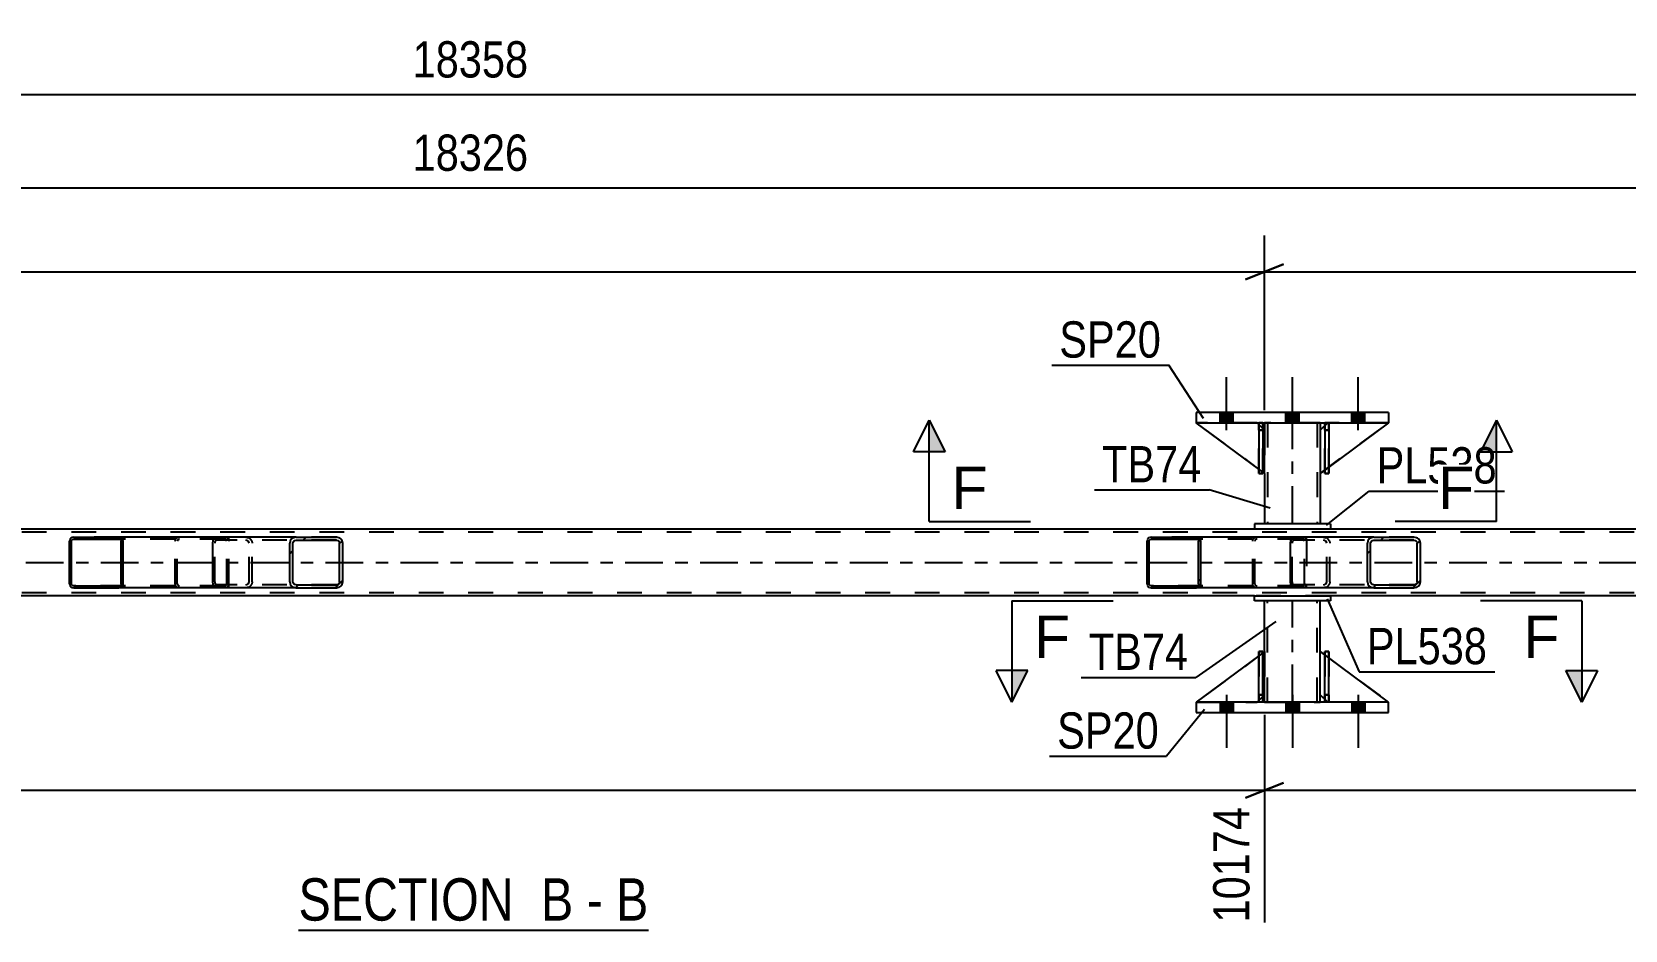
# Model space of a CAD drawing. Header units: millimetres. Extents: x 0 to 841, y 0 to 594.
# Drawn here: x 403.3 to 529.2, y 203.4 to 274.3 of the extents above; entities that cross this region are included whole.
import ezdxf

# ---------------------------------------------------------------- set-up
doc = ezdxf.new("R2010")
doc.units = ezdxf.units.MM
doc.linetypes.add('DXK_LINE_DOT2', pattern=[3.9198, 1.9599, -1.9599])
doc.linetypes.add('DXK_LINE_DOT3', pattern=[5.9187, 2.979, -0.9799, 0.9799, -0.9799])
doc.styles.add('Arial', font='ARIAL.TTF', dxfattribs={"height": 0.2})
doc.styles.add('Arial Narrow', font='ARIALN.TTF', dxfattribs={"height": 0.2})

# ---------------------------------------------------------------- blocks, each defined once
blk = doc.blocks.new('Unknown-318887466-12 - 3094')
at = {"color": 6, "linetype": 'Continuous'}
blk.add_line((424.39, 203.38), (452.04, 203.38), dxfattribs=at)
at = {"color": 0, "linetype": 'Continuous'}
for points in [[(442.5, 204.13), (442.5, 207.63), (424.39, 207.63), (424.39, 204.13)], [(446.11, 204.13), (446.11, 207.63), (443.55, 207.63), (443.55, 204.13)], [(448.43, 204.13), (448.43, 207.63), (447.16, 207.63), (447.16, 204.13)], [(452.04, 204.13), (452.04, 207.63), (449.48, 207.63), (449.48, 204.13)]]:
    blk.add_wipeout(points, dxfattribs=at)
at = {"color": 7, "linetype": 'Continuous', "style": 'Arial Narrow'}
for s, p in [('SECTION ', (424.39, 204.13)), ('B', (443.55, 204.13)), ('B', (449.48, 204.13)), ('-', (447.16, 204.13))]:
    blk.add_text(s, height=3.34, dxfattribs=at).set_placement(p)
blk = doc.blocks.new('Bolt-318887466-3137 - 3094')
at = {"linetype": 'Continuous'}
for points in [[(497.2, 243.45), (498.24, 243.45), (498.24, 244.25), (497.2, 244.25)], [(497.2, 243.45), (498.24, 243.45), (498.24, 244.25), (497.2, 244.25)], [(497.2, 243.45), (498.24, 243.45), (498.24, 244.25), (497.2, 244.25)], [(502.4, 243.45), (503.44, 243.45), (503.44, 244.25), (502.4, 244.25)], [(502.4, 243.45), (503.44, 243.45), (503.44, 244.25), (502.4, 244.25)], [(507.6, 243.45), (508.64, 243.45), (508.64, 244.25), (507.6, 244.25)], [(507.6, 243.45), (508.64, 243.45), (508.64, 244.25), (507.6, 244.25)], [(507.6, 243.45), (508.64, 243.45), (508.64, 244.25), (507.6, 244.25)]]:
    blk.add_hatch(color=1, dxfattribs=at).paths.add_polyline_path(points)
at = {"color": 1, "linetype": 'Continuous'}
for p, q in [((497.72, 242.85), (497.72, 247.05)), ((497.72, 242.85), (497.72, 247.05)), ((497.72, 242.85), (497.72, 247.05)), ((502.92, 242.85), (502.92, 247.05)), ((502.92, 242.85), (502.92, 247.05)), ((508.12, 242.85), (508.12, 247.05)), ((508.12, 242.85), (508.12, 247.05)), ((508.12, 242.85), (508.12, 247.05)), ((497.2, 243.45), (497.2, 244.25)), ((497.2, 243.45), (497.2, 244.25)), ((497.2, 243.45), (497.2, 244.25)), ((498.24, 243.45), (498.24, 244.25)), ((498.24, 243.45), (498.24, 244.25)), ((498.24, 243.45), (498.24, 244.25)), ((502.4, 243.45), (502.4, 244.25)), ((502.4, 243.45), (502.4, 244.25)), ((503.44, 243.45), (503.44, 244.25)), ((503.44, 243.45), (503.44, 244.25)), ((507.6, 243.45), (507.6, 244.25)), ((507.6, 243.45), (507.6, 244.25)), ((507.6, 243.45), (507.6, 244.25)), ((508.64, 243.45), (508.64, 244.25)), ((508.64, 243.45), (508.64, 244.25)), ((508.64, 243.45), (508.64, 244.25))]:
    blk.add_line(p, q, dxfattribs=at)
blk = doc.blocks.new('Bolt-318887466-3138 - 3094')
at = {"linetype": 'Continuous'}
for points in [[(498.24, 221.37), (497.2, 221.37), (497.2, 220.57), (498.24, 220.57)], [(498.24, 221.37), (497.2, 221.37), (497.2, 220.57), (498.24, 220.57)], [(498.24, 221.37), (497.2, 221.37), (497.2, 220.57), (498.24, 220.57)], [(503.44, 221.37), (502.4, 221.37), (502.4, 220.57), (503.44, 220.57)], [(503.44, 221.37), (502.4, 221.37), (502.4, 220.57), (503.44, 220.57)], [(508.64, 221.37), (507.6, 221.37), (507.6, 220.57), (508.64, 220.57)], [(508.64, 221.37), (507.6, 221.37), (507.6, 220.57), (508.64, 220.57)], [(508.64, 221.37), (507.6, 221.37), (507.6, 220.57), (508.64, 220.57)]]:
    blk.add_hatch(color=1, dxfattribs=at).paths.add_polyline_path(points)
at = {"color": 1, "linetype": 'Continuous'}
for p, q in [((497.72, 221.97), (497.72, 217.77)), ((497.72, 221.97), (497.72, 217.77)), ((497.72, 221.97), (497.72, 217.77)), ((502.92, 221.97), (502.92, 217.77)), ((502.92, 221.97), (502.92, 217.77)), ((508.12, 221.97), (508.12, 217.77)), ((508.12, 221.97), (508.12, 217.77)), ((508.12, 221.97), (508.12, 217.77)), ((497.2, 221.37), (497.2, 220.57)), ((497.2, 221.37), (497.2, 220.57)), ((497.2, 221.37), (497.2, 220.57)), ((498.24, 221.37), (498.24, 220.57)), ((498.24, 221.37), (498.24, 220.57)), ((498.24, 221.37), (498.24, 220.57)), ((502.4, 221.37), (502.4, 220.57)), ((502.4, 221.37), (502.4, 220.57)), ((503.44, 221.37), (503.44, 220.57)), ((503.44, 221.37), (503.44, 220.57)), ((507.6, 221.37), (507.6, 220.57)), ((507.6, 221.37), (507.6, 220.57)), ((507.6, 221.37), (507.6, 220.57)), ((508.64, 221.37), (508.64, 220.57)), ((508.64, 221.37), (508.64, 220.57)), ((508.64, 221.37), (508.64, 220.57))]:
    blk.add_line(p, q, dxfattribs=at)
blk = doc.blocks.new('Part-318887466-3231 - 3094')
at = {"color": 2, "linetype": 'Continuous'}
for p, q in [((500.59, 243.45), (500.27, 243.45)), ((500.27, 243.45), (500.27, 239.45)), ((500.59, 243.45), (500.59, 243.45)), ((500.59, 243.45), (500.59, 239.45)), ((500.59, 239.45), (500.27, 239.45))]:
    blk.add_line(p, q, dxfattribs=at)
at = {"color": 7, "linetype": 'DXK_LINE_DOT2'}
for p, q in [((500.27, 242.85), (500.27, 243.45)), ((500.59, 242.85), (500.59, 243.45)), ((500.59, 243.45), (500.59, 243.45)), ((500.59, 242.85), (500.27, 242.85)), ((500.27, 242.85), (500.27, 239.45)), ((500.59, 239.45), (500.59, 242.85))]:
    blk.add_line(p, q, dxfattribs=at)
blk = doc.blocks.new('Part-318887466-3232 - 3094')
at = {"color": 7, "linetype": 'DXK_LINE_DOT2'}
for p, q in [((500.72, 239.45), (495.32, 243.45)), ((495.32, 243.45), (500.12, 243.45)), ((500.12, 243.45), (500.72, 242.85)), ((500.72, 242.85), (500.12, 243.45)), ((500.72, 242.85), (500.72, 239.45)), ((500.72, 242.85), (500.72, 242.85)), ((500.72, 242.85), (500.72, 239.45))]:
    blk.add_line(p, q, dxfattribs=at)
blk = doc.blocks.new('Part-318887466-3168 - 3094')
at = {"linetype": 'Continuous'}
h = blk.add_hatch(dxfattribs=at)
h.set_pattern_fill('', scale=0.7, style=0, pattern_type=0)
h.set_pattern_definition([(45, (495.6566, 234.2121), (-1.57154, 1.57154), [])])
h.paths.add_polyline_path([(495.68, 234.09), (495.66, 234.21), (495.58, 234.32), (495.47, 234.39), (495.34, 234.41), (491.77, 234.41), (491.64, 234.39), (491.53, 234.32), (491.45, 234.21), (491.43, 234.09), (491.43, 230.73), (491.45, 230.61), (491.53, 230.5), (491.64, 230.43), (491.77, 230.41), (495.34, 230.41), (495.47, 230.43), (495.58, 230.5), (495.66, 230.61), (495.68, 230.73)])
h.paths.add_polyline_path([(495.5, 230.67), (495.46, 230.62), (495.41, 230.58), (495.34, 230.57), (491.77, 230.57), (491.7, 230.58), (491.65, 230.62), (491.61, 230.67), (491.6, 230.73), (491.6, 234.09), (491.61, 234.15), (491.65, 234.2), (491.7, 234.24), (491.77, 234.25), (495.34, 234.25), (495.41, 234.24), (495.46, 234.2), (495.5, 234.15), (495.51, 234.09), (495.51, 230.73)])
at = {"color": 2, "linetype": 'Continuous'}
for p, q in [((491.45, 234.21), (491.43, 234.09)), ((491.6, 234.09), (491.61, 234.15)), ((491.61, 234.15), (491.65, 234.2)), ((491.77, 234.41), (491.64, 234.39)), ((491.65, 234.2), (491.7, 234.24)), ((491.7, 234.24), (491.77, 234.25)), ((491.77, 234.41), (495.34, 234.41)), ((491.77, 234.25), (495.34, 234.25)), ((503.04, 234.41), (495.34, 234.41)), ((495.47, 234.39), (495.34, 234.41)), ((495.34, 234.25), (495.41, 234.24)), ((495.41, 234.24), (495.46, 234.2)), ((495.46, 234.2), (495.5, 234.15)), ((495.5, 234.15), (495.51, 234.09)), ((495.68, 234.09), (495.66, 234.21)), ((491.43, 230.73), (491.43, 234.09)), ((491.6, 230.73), (491.6, 234.09)), ((495.51, 230.73), (495.51, 234.09)), ((495.68, 230.73), (495.68, 234.09)), ((491.43, 230.73), (491.45, 230.61)), ((491.61, 230.67), (491.6, 230.73)), ((491.65, 230.62), (491.61, 230.67)), ((491.64, 230.43), (491.77, 230.41)), ((491.7, 230.58), (491.65, 230.62)), ((491.77, 230.57), (491.7, 230.58)), ((491.77, 230.57), (495.34, 230.57)), ((491.77, 230.41), (495.34, 230.41)), ((495.41, 230.58), (495.34, 230.57)), ((495.34, 230.41), (495.47, 230.43)), ((503.04, 230.41), (495.34, 230.41)), ((495.46, 230.62), (495.41, 230.58)), ((495.5, 230.67), (495.46, 230.62)), ((495.51, 230.73), (495.5, 230.67)), ((495.66, 230.61), (495.68, 230.73))]:
    blk.add_line(p, q, dxfattribs=at)
at = {"color": 7, "linetype": 'DXK_LINE_DOT2'}
for p, q in [((495.34, 234.41), (491.77, 234.41)), ((503.69, 234.25), (491.77, 234.25)), ((499.78, 234.09), (499.8, 234.21)), ((499.96, 234.15), (499.95, 234.09)), ((500, 234.2), (499.96, 234.15)), ((499.99, 234.39), (500.12, 234.41)), ((500.05, 234.24), (500, 234.2)), ((500.12, 234.25), (500.05, 234.24)), ((503.69, 234.41), (503.04, 234.41)), ((503.69, 234.41), (503.82, 234.39)), ((503.76, 234.24), (503.69, 234.25)), ((503.81, 234.2), (503.76, 234.24)), ((503.85, 234.15), (503.81, 234.2)), ((503.86, 234.09), (503.85, 234.15)), ((504.01, 234.21), (504.03, 234.09)), ((499.78, 230.73), (499.78, 234.09)), ((499.95, 230.73), (499.95, 234.09)), ((503.86, 230.73), (503.86, 234.09)), ((504.03, 234.09), (504.03, 230.73)), ((503.69, 230.57), (491.77, 230.57)), ((495.34, 230.41), (491.77, 230.41)), ((499.8, 230.61), (499.78, 230.73)), ((499.95, 230.73), (499.96, 230.67)), ((499.96, 230.67), (500, 230.62)), ((500.12, 230.41), (499.99, 230.43)), ((500, 230.62), (500.05, 230.58)), ((500.05, 230.58), (500.12, 230.57)), ((503.69, 230.41), (503.04, 230.41)), ((503.69, 230.57), (503.76, 230.58)), ((503.82, 230.43), (503.69, 230.41)), ((503.76, 230.58), (503.81, 230.62)), ((503.81, 230.62), (503.85, 230.67)), ((503.85, 230.67), (503.86, 230.73)), ((504.03, 230.73), (504.01, 230.61))]:
    blk.add_line(p, q, dxfattribs=at)
at = {"color": 2, "linetype": 'Continuous'}
for centre, start, end in [((491.75, 234.08), 110.7583, 155.68), ((495.36, 234.08), 24.32, 69.2417), ((491.75, 230.74), 204.32, 249.2417), ((495.36, 230.74), 290.7583, 335.68)]:
    blk.add_arc(centre, 0.331, start, end, dxfattribs=at)
at = {"color": 7, "linetype": 'DXK_LINE_DOT2'}
for centre, start, end in [((500.1, 234.08), 110.7583, 155.68), ((503.7, 234.08), 24.32, 69.2417), ((500.1, 230.74), 204.32, 249.2417), ((503.7, 230.74), 290.7583, 335.68)]:
    blk.add_arc(centre, 0.331, start, end, dxfattribs=at)
blk = doc.blocks.new('Part-318887466-3233 - 3094')
at = {"color": 2, "linetype": 'Continuous'}
for p, q in [((500.27, 239.78), (495.32, 243.45)), ((500.27, 243.3), (500.12, 243.45)), ((500.72, 242.85), (500.59, 242.98)), ((500.72, 242.85), (500.72, 242.85)), ((500.72, 239.45), (500.72, 242.85)), ((500.59, 239.54), (500.72, 239.45)), ((500.72, 239.45), (500.72, 239.45))]:
    blk.add_line(p, q, dxfattribs=at)
at = {"color": 7, "linetype": 'DXK_LINE_DOT2'}
for p, q in [((500.12, 243.45), (495.32, 243.45)), ((500.12, 243.45), (500.72, 242.85)), ((500.59, 242.98), (500.27, 243.3)), ((500.72, 242.85), (500.72, 239.45)), ((500.59, 239.54), (500.27, 239.78))]:
    blk.add_line(p, q, dxfattribs=at)
blk = doc.blocks.new('Part-318887466-3169 - 3094')
at = {"linetype": 'Continuous'}
h = blk.add_hatch(dxfattribs=at)
h.set_pattern_fill('', scale=0.7, style=0, pattern_type=0)
h.set_pattern_definition([(45, (427.8545, 234.1134), (-1.57154, 1.57154), [])])
h.paths.add_polyline_path([(427.89, 233.93), (427.85, 234.11), (427.75, 234.27), (427.58, 234.37), (427.39, 234.41), (424.21, 234.41), (424.01, 234.37), (423.85, 234.27), (423.74, 234.11), (423.7, 233.93), (423.7, 230.89), (423.74, 230.71), (423.85, 230.55), (424.01, 230.45), (424.21, 230.41), (427.39, 230.41), (427.58, 230.45), (427.75, 230.55), (427.85, 230.71), (427.89, 230.89)])
h.paths.add_polyline_path([(427.62, 230.8), (427.57, 230.72), (427.49, 230.67), (427.39, 230.65), (424.21, 230.65), (424.11, 230.67), (424.03, 230.72), (423.97, 230.8), (423.95, 230.89), (423.95, 233.93), (423.97, 234.02), (424.03, 234.1), (424.11, 234.15), (424.21, 234.17), (427.39, 234.17), (427.49, 234.15), (427.57, 234.1), (427.62, 234.02), (427.64, 233.93), (427.64, 230.89)])
at = {"color": 2, "linetype": 'Continuous'}
for p, q in [((417.66, 234.11), (417.71, 234.27)), ((417.71, 234.27), (417.8, 234.37)), ((417.8, 234.37), (417.91, 234.41)), ((424.21, 234.41), (417.91, 234.41)), ((424.21, 234.41), (424.01, 234.37)), ((424.03, 234.1), (424.11, 234.15)), ((424.11, 234.15), (424.21, 234.17)), ((424.21, 234.41), (427.39, 234.41)), ((424.21, 234.17), (427.39, 234.17)), ((427.58, 234.37), (427.39, 234.41)), ((427.39, 234.17), (427.49, 234.15)), ((427.49, 234.15), (427.57, 234.1)), ((417.63, 233.93), (417.66, 234.11)), ((417.63, 230.89), (417.63, 233.93)), ((423.74, 234.11), (423.7, 233.93)), ((423.7, 230.89), (423.7, 233.93)), ((423.95, 233.93), (423.97, 234.02)), ((423.95, 230.89), (423.95, 233.93)), ((423.97, 234.02), (424.03, 234.1)), ((427.57, 234.1), (427.62, 234.02)), ((427.62, 234.02), (427.64, 233.93)), ((427.64, 230.89), (427.64, 233.93)), ((427.89, 233.93), (427.85, 234.11)), ((427.89, 230.89), (427.89, 233.93)), ((417.66, 230.71), (417.63, 230.89)), ((417.71, 230.55), (417.66, 230.71)), ((417.8, 230.45), (417.71, 230.55)), ((417.91, 230.41), (417.8, 230.45)), ((424.21, 230.41), (417.91, 230.41)), ((423.7, 230.89), (423.74, 230.71)), ((423.97, 230.8), (423.95, 230.89)), ((424.03, 230.72), (423.97, 230.8)), ((424.01, 230.45), (424.21, 230.41)), ((424.11, 230.67), (424.03, 230.72)), ((424.21, 230.65), (424.11, 230.67)), ((424.21, 230.65), (427.39, 230.65)), ((424.21, 230.41), (427.39, 230.41)), ((427.49, 230.67), (427.39, 230.65)), ((427.39, 230.41), (427.58, 230.45)), ((427.57, 230.72), (427.49, 230.67)), ((427.62, 230.8), (427.57, 230.72)), ((427.64, 230.89), (427.62, 230.8)), ((427.85, 230.71), (427.89, 230.89))]:
    blk.add_line(p, q, dxfattribs=at)
at = {"color": 7, "linetype": 'DXK_LINE_DOT2'}
for p, q in [((417.85, 234.15), (417.81, 234.1)), ((417.91, 234.17), (417.85, 234.15)), ((427.39, 234.17), (417.91, 234.17)), ((418.9, 234.17), (418.9, 234.41)), ((420.24, 234.41), (420.43, 234.37)), ((420.34, 234.15), (420.24, 234.17)), ((420.42, 234.1), (420.34, 234.15)), ((427.39, 234.41), (424.21, 234.41)), ((417.78, 234.02), (417.77, 233.93)), ((417.77, 230.89), (417.77, 233.93)), ((417.81, 234.1), (417.78, 234.02)), ((420.47, 234.02), (420.42, 234.1)), ((420.49, 233.93), (420.47, 234.02)), ((420.49, 230.89), (420.49, 233.93)), ((420.7, 234.11), (420.74, 233.93)), ((420.74, 230.89), (420.74, 233.93)), ((417.77, 230.89), (417.78, 230.8)), ((417.78, 230.8), (417.81, 230.72)), ((417.81, 230.72), (417.85, 230.67)), ((417.85, 230.67), (417.91, 230.65)), ((427.39, 230.65), (417.91, 230.65)), ((418.9, 230.41), (418.9, 230.65)), ((420.24, 230.65), (420.34, 230.67)), ((420.43, 230.45), (420.24, 230.41)), ((420.34, 230.67), (420.42, 230.72)), ((420.42, 230.72), (420.47, 230.8)), ((420.47, 230.8), (420.49, 230.89)), ((420.74, 230.89), (420.7, 230.71)), ((427.39, 230.41), (424.21, 230.41))]:
    blk.add_line(p, q, dxfattribs=at)
for centre, start, end in [((420.25, 233.91), 23.8494, 68.8059), ((420.25, 230.9), 291.1941, 336.1506)]:
    blk.add_arc(centre, 0.492, start, end, dxfattribs=at)
at = {"color": 2, "linetype": 'Continuous'}
for centre, start, end in [((424.19, 233.91), 111.1941, 156.1506), ((427.4, 233.91), 23.8494, 68.8059), ((424.19, 230.9), 203.8494, 248.8059), ((427.4, 230.9), 291.1941, 336.1506)]:
    blk.add_arc(centre, 0.492, start, end, dxfattribs=at)
blk = doc.blocks.new('Part-318887466-3234 - 3094')
at = {"color": 7, "linetype": 'DXK_LINE_DOT2'}
for p, q in [((505.72, 243.45), (505.12, 242.85)), ((505.12, 239.45), (510.52, 243.45)), ((510.52, 243.45), (505.72, 243.45)), ((505.12, 242.85), (505.12, 239.45))]:
    blk.add_line(p, q, dxfattribs=at)
blk = doc.blocks.new('Part-318887466-3174 - 3094')
at = {"color": 7, "linetype": 'DXK_LINE_DOT2'}
for p, q in [((769.03, 234.81), (106.92, 234.81)), ((505.92, 235.05), (499.92, 235.05)), ((769.03, 230.01), (106.92, 230.01)), ((505.92, 229.77), (499.92, 229.77))]:
    blk.add_line(p, q, dxfattribs=at)
at = {"color": 2, "linetype": 'Continuous'}
for p, q in [((499.92, 235.05), (250.7, 235.05)), ((670.18, 235.05), (505.92, 235.05)), ((499.92, 229.77), (250.7, 229.77)), ((670.18, 229.77), (505.92, 229.77))]:
    blk.add_line(p, q, dxfattribs=at)
at = {"color": 7, "linetype": 'DXK_LINE_DOT3'}
blk.add_line((106.92, 232.41), (769.03, 232.41), dxfattribs=at)
blk = doc.blocks.new('Part-318887466-3340 - 3094')
at = {"color": 2, "linetype": 'Continuous'}
for p, q in [((505.79, 243.45), (505.47, 243.45)), ((505.47, 243.45), (505.47, 239.45)), ((505.79, 243.45), (505.79, 243.45)), ((505.79, 243.45), (505.79, 239.45)), ((505.79, 239.45), (505.47, 239.45))]:
    blk.add_line(p, q, dxfattribs=at)
at = {"color": 7, "linetype": 'DXK_LINE_DOT2'}
for p, q in [((505.47, 242.85), (505.47, 243.45)), ((505.79, 242.85), (505.79, 243.45)), ((505.79, 243.45), (505.79, 243.45)), ((505.79, 242.85), (505.47, 242.85)), ((505.47, 242.85), (505.47, 239.45)), ((505.79, 239.45), (505.79, 242.85))]:
    blk.add_line(p, q, dxfattribs=at)
blk = doc.blocks.new('Part-318887466-3229 - 3094')
at = {"color": 7, "linetype": 'DXK_LINE_DOT2'}
for p, q in [((500.27, 242.85), (500.27, 243.45)), ((500.27, 243.45), (500.27, 243.45)), ((500.27, 243.45), (500.27, 239.45)), ((500.59, 243.45), (500.27, 243.45)), ((500.59, 242.85), (500.59, 243.45)), ((500.59, 239.45), (500.59, 243.45)), ((500.27, 239.45), (500.27, 242.85)), ((500.27, 242.85), (500.59, 242.85)), ((500.59, 242.85), (500.59, 239.45)), ((500.27, 239.45), (500.59, 239.45))]:
    blk.add_line(p, q, dxfattribs=at)
blk = doc.blocks.new('Part-318887466-3253 - 3094')
at = {"color": 7, "linetype": 'DXK_LINE_DOT2'}
for p, q in [((505.47, 242.85), (505.47, 243.45)), ((505.47, 243.45), (505.47, 243.45)), ((505.47, 243.45), (505.47, 239.45)), ((505.79, 243.45), (505.47, 243.45)), ((505.79, 242.85), (505.79, 243.45)), ((505.79, 239.45), (505.79, 243.45)), ((505.47, 239.45), (505.47, 242.85)), ((505.47, 242.85), (505.79, 242.85)), ((505.79, 242.85), (505.79, 239.45)), ((505.47, 239.45), (505.79, 239.45))]:
    blk.add_line(p, q, dxfattribs=at)
blk = doc.blocks.new('Part-318887466-3274 - 3094')
at = {"color": 2, "linetype": 'Continuous'}
for p, q in [((505.47, 243.2), (505.12, 242.85)), ((510.52, 243.45), (505.79, 239.95)), ((505.12, 242.85), (505.12, 239.45)), ((505.47, 239.71), (505.12, 239.45))]:
    blk.add_line(p, q, dxfattribs=at)
at = {"color": 7, "linetype": 'DXK_LINE_DOT2'}
for p, q in [((505.72, 243.45), (505.47, 243.2)), ((510.52, 243.45), (505.72, 243.45)), ((505.79, 239.95), (505.47, 239.71))]:
    blk.add_line(p, q, dxfattribs=at)
blk = doc.blocks.new('Part-318887466-3276 - 3094')
at = {"color": 7, "linetype": 'DXK_LINE_DOT2'}
for p, q in [((500.59, 225.37), (500.27, 225.37)), ((500.27, 221.97), (500.27, 225.37)), ((500.27, 221.37), (500.27, 225.37)), ((500.59, 225.37), (500.59, 221.97)), ((500.59, 221.37), (500.59, 225.37)), ((500.59, 221.97), (500.27, 221.97)), ((500.27, 221.37), (500.27, 221.97)), ((500.59, 221.97), (500.59, 221.37)), ((500.59, 221.37), (500.27, 221.37)), ((500.59, 221.37), (500.59, 221.37))]:
    blk.add_line(p, q, dxfattribs=at)
blk = doc.blocks.new('Part-318887466-3278 - 3094')
at = {"color": 2, "linetype": 'Continuous'}
for p, q in [((500.27, 221.37), (500.27, 225.37)), ((500.27, 225.37), (500.59, 225.37)), ((500.59, 221.37), (500.59, 225.37)), ((500.27, 221.37), (500.27, 221.37)), ((500.59, 221.37), (500.27, 221.37))]:
    blk.add_line(p, q, dxfattribs=at)
at = {"color": 7, "linetype": 'DXK_LINE_DOT2'}
for p, q in [((500.27, 225.37), (500.27, 221.97)), ((500.59, 221.97), (500.59, 225.37)), ((500.27, 221.97), (500.27, 221.37)), ((500.27, 221.97), (500.59, 221.97)), ((500.59, 221.37), (500.59, 221.97)), ((500.59, 221.37), (500.59, 221.37))]:
    blk.add_line(p, q, dxfattribs=at)
blk = doc.blocks.new('Part-318887466-3279 - 3094')
at = {"color": 7, "linetype": 'DXK_LINE_DOT2'}
for p, q in [((500.72, 225.37), (495.32, 221.37)), ((500.72, 221.97), (500.72, 225.37)), ((500.72, 225.37), (500.72, 221.97)), ((500.12, 221.37), (500.72, 221.97)), ((500.72, 221.97), (500.12, 221.37)), ((500.72, 221.97), (500.72, 221.97)), ((495.32, 221.37), (500.12, 221.37))]:
    blk.add_line(p, q, dxfattribs=at)
blk = doc.blocks.new('Part-318887466-3283 - 3094')
at = {"linetype": 'Continuous'}
h = blk.add_hatch(dxfattribs=at)
h.set_pattern_fill('', scale=0.7, style=0, pattern_type=0)
h.set_pattern_definition([(45, (512.9887, 234.1134), (-1.57154, 1.57154), [])])
h.paths.add_polyline_path([(513.03, 233.93), (512.99, 234.11), (512.88, 234.27), (512.72, 234.37), (512.52, 234.41), (509.34, 234.41), (509.15, 234.37), (508.98, 234.27), (508.88, 234.11), (508.84, 233.93), (508.84, 230.89), (508.88, 230.71), (508.98, 230.55), (509.15, 230.45), (509.34, 230.41), (512.52, 230.41), (512.72, 230.45), (512.88, 230.55), (512.99, 230.71), (513.03, 230.89)])
h.paths.add_polyline_path([(512.76, 230.8), (512.7, 230.72), (512.62, 230.67), (512.52, 230.65), (509.34, 230.65), (509.24, 230.67), (509.16, 230.72), (509.11, 230.8), (509.09, 230.89), (509.09, 233.93), (509.11, 234.02), (509.16, 234.1), (509.24, 234.15), (509.34, 234.17), (512.52, 234.17), (512.62, 234.15), (512.7, 234.1), (512.76, 234.02), (512.78, 233.93), (512.78, 230.89)])
at = {"color": 2, "linetype": 'Continuous'}
for p, q in [((502.79, 234.11), (502.85, 234.27)), ((502.85, 234.27), (502.94, 234.37)), ((502.94, 234.37), (503.04, 234.41)), ((509.34, 234.41), (503.04, 234.41)), ((509.34, 234.41), (509.15, 234.37)), ((509.16, 234.1), (509.24, 234.15)), ((509.24, 234.15), (509.34, 234.17)), ((509.34, 234.41), (512.52, 234.41)), ((509.34, 234.17), (512.52, 234.17)), ((512.72, 234.37), (512.52, 234.41)), ((512.52, 234.17), (512.62, 234.15)), ((512.62, 234.15), (512.7, 234.1)), ((502.77, 233.93), (502.79, 234.11)), ((502.77, 230.89), (502.77, 233.93)), ((508.88, 234.11), (508.84, 233.93)), ((508.84, 230.89), (508.84, 233.93)), ((509.09, 233.93), (509.11, 234.02)), ((509.09, 230.89), (509.09, 233.93)), ((509.11, 234.02), (509.16, 234.1)), ((512.7, 234.1), (512.76, 234.02)), ((512.76, 234.02), (512.78, 233.93)), ((512.78, 230.89), (512.78, 233.93)), ((513.03, 233.93), (512.99, 234.11)), ((513.03, 230.89), (513.03, 233.93)), ((502.79, 230.71), (502.77, 230.89)), ((502.85, 230.55), (502.79, 230.71)), ((502.94, 230.45), (502.85, 230.55)), ((503.04, 230.41), (502.94, 230.45)), ((509.34, 230.41), (503.04, 230.41)), ((508.84, 230.89), (508.88, 230.71)), ((509.11, 230.8), (509.09, 230.89)), ((509.16, 230.72), (509.11, 230.8)), ((509.15, 230.45), (509.34, 230.41)), ((509.24, 230.67), (509.16, 230.72)), ((509.34, 230.65), (509.24, 230.67)), ((509.34, 230.65), (512.52, 230.65)), ((509.34, 230.41), (512.52, 230.41)), ((512.62, 230.67), (512.52, 230.65)), ((512.52, 230.41), (512.72, 230.45)), ((512.7, 230.72), (512.62, 230.67)), ((512.76, 230.8), (512.7, 230.72)), ((512.78, 230.89), (512.76, 230.8)), ((512.99, 230.71), (513.03, 230.89))]:
    blk.add_line(p, q, dxfattribs=at)
at = {"color": 7, "linetype": 'DXK_LINE_DOT2'}
for p, q in [((502.99, 234.15), (502.94, 234.1)), ((503.04, 234.17), (502.99, 234.15)), ((512.52, 234.17), (503.04, 234.17)), ((504.03, 234.17), (504.03, 234.41)), ((505.37, 234.41), (505.57, 234.37)), ((505.47, 234.15), (505.37, 234.17)), ((505.55, 234.1), (505.47, 234.15)), ((512.52, 234.41), (509.34, 234.41)), ((502.91, 234.02), (502.9, 233.93)), ((502.9, 230.89), (502.9, 233.93)), ((502.94, 234.1), (502.91, 234.02)), ((505.61, 234.02), (505.55, 234.1)), ((505.63, 233.93), (505.61, 234.02)), ((505.63, 230.89), (505.63, 233.93)), ((505.84, 234.11), (505.88, 233.93)), ((505.88, 230.89), (505.88, 233.93)), ((502.9, 230.89), (502.91, 230.8)), ((502.91, 230.8), (502.94, 230.72)), ((502.94, 230.72), (502.99, 230.67)), ((502.99, 230.67), (503.04, 230.65)), ((512.52, 230.65), (503.04, 230.65)), ((504.03, 230.41), (504.03, 230.65)), ((505.37, 230.65), (505.47, 230.67)), ((505.57, 230.45), (505.37, 230.41)), ((505.47, 230.67), (505.55, 230.72)), ((505.55, 230.72), (505.61, 230.8)), ((505.61, 230.8), (505.63, 230.89)), ((505.88, 230.89), (505.84, 230.71)), ((512.52, 230.41), (509.34, 230.41))]:
    blk.add_line(p, q, dxfattribs=at)
for centre, start, end in [((505.39, 233.91), 23.8494, 68.8059), ((505.39, 230.9), 291.1941, 336.1506)]:
    blk.add_arc(centre, 0.492, start, end, dxfattribs=at)
at = {"color": 2, "linetype": 'Continuous'}
for centre, start, end in [((509.33, 233.91), 111.1941, 156.1506), ((512.54, 233.91), 23.8494, 68.8059), ((509.33, 230.9), 203.8494, 248.8059), ((512.54, 230.9), 291.1941, 336.1506)]:
    blk.add_arc(centre, 0.492, start, end, dxfattribs=at)
blk = doc.blocks.new('Part-318887466-3286 - 3094')
at = {"color": 2, "linetype": 'Continuous'}
for p, q in [((500.72, 225.37), (500.59, 225.28)), ((500.72, 221.97), (500.72, 225.37)), ((500.27, 225.04), (495.32, 221.37)), ((500.72, 221.97), (500.59, 221.84)), ((500.72, 221.97), (500.72, 221.97)), ((500.27, 221.52), (500.12, 221.37))]:
    blk.add_line(p, q, dxfattribs=at)
at = {"color": 7, "linetype": 'DXK_LINE_DOT2'}
for p, q in [((500.72, 221.97), (500.72, 225.37)), ((500.59, 225.28), (500.27, 225.04)), ((500.72, 221.97), (500.12, 221.37)), ((500.59, 221.84), (500.27, 221.52)), ((495.32, 221.37), (500.12, 221.37))]:
    blk.add_line(p, q, dxfattribs=at)
blk = doc.blocks.new('Part-318887466-3287 - 3094')
at = {"color": 7, "linetype": 'DXK_LINE_DOT2'}
for p, q in [((505.12, 221.97), (505.12, 225.37)), ((505.12, 225.37), (510.52, 221.37)), ((505.72, 221.37), (505.12, 221.97)), ((510.52, 221.37), (505.72, 221.37))]:
    blk.add_line(p, q, dxfattribs=at)
blk = doc.blocks.new('Part-318887466-3288 - 3094')
at = {"color": 2, "linetype": 'Continuous'}
for p, q in [((505.12, 221.97), (505.12, 225.37)), ((505.47, 225.11), (505.12, 225.37)), ((510.52, 221.37), (505.79, 224.87)), ((505.47, 221.62), (505.12, 221.97))]:
    blk.add_line(p, q, dxfattribs=at)
at = {"color": 7, "linetype": 'DXK_LINE_DOT2'}
for p, q in [((505.79, 224.87), (505.47, 225.11)), ((505.72, 221.37), (505.47, 221.62)), ((510.52, 221.37), (505.72, 221.37)), ((510.52, 221.37), (510.52, 221.37)), ((510.52, 221.37), (510.52, 221.37))]:
    blk.add_line(p, q, dxfattribs=at)
blk = doc.blocks.new('Part-318887466-3293 - 3094')
at = {"color": 2, "linetype": 'Continuous'}
for p, q in [((510.52, 221.37), (495.32, 221.37)), ((495.32, 221.37), (495.32, 220.57)), ((495.32, 220.57), (510.52, 220.57)), ((510.52, 220.57), (510.52, 221.37))]:
    blk.add_line(p, q, dxfattribs=at)
blk = doc.blocks.new('Part-318887466-3298 - 3094')
at = {"color": 2, "linetype": 'Continuous'}
for p, q in [((510.52, 244.25), (495.32, 244.25)), ((495.32, 244.25), (495.32, 243.45)), ((510.52, 244.25), (510.52, 243.45)), ((495.32, 243.45), (510.52, 243.45))]:
    blk.add_line(p, q, dxfattribs=at)
blk = doc.blocks.new('Part-318887466-3309 - 3094')
at = {"linetype": 'Continuous'}
h = blk.add_hatch(dxfattribs=at)
h.set_pattern_fill('', scale=0.7, style=0, pattern_type=0)
h.set_pattern_definition([(45, (410.5224, 234.2121), (-1.57154, 1.57154), [])])
h.paths.add_polyline_path([(410.55, 234.09), (410.52, 234.21), (410.45, 234.32), (410.34, 234.39), (410.21, 234.41), (406.63, 234.41), (406.5, 234.39), (406.39, 234.32), (406.32, 234.21), (406.29, 234.09), (406.29, 230.73), (406.32, 230.61), (406.39, 230.5), (406.5, 230.43), (406.63, 230.41), (410.21, 230.41), (410.34, 230.43), (410.45, 230.5), (410.52, 230.61), (410.55, 230.73)])
h.paths.add_polyline_path([(410.37, 230.67), (410.33, 230.62), (410.27, 230.58), (410.21, 230.57), (406.63, 230.57), (406.57, 230.58), (406.51, 230.62), (406.47, 230.67), (406.46, 230.73), (406.46, 234.09), (406.47, 234.15), (406.51, 234.2), (406.57, 234.24), (406.63, 234.25), (410.21, 234.25), (410.27, 234.24), (410.33, 234.2), (410.37, 234.15), (410.38, 234.09), (410.38, 230.73)])
at = {"color": 2, "linetype": 'Continuous'}
for p, q in [((406.32, 234.21), (406.29, 234.09)), ((406.46, 234.09), (406.47, 234.15)), ((406.47, 234.15), (406.51, 234.2)), ((406.63, 234.41), (406.5, 234.39)), ((406.51, 234.2), (406.57, 234.24)), ((406.57, 234.24), (406.63, 234.25)), ((406.63, 234.41), (410.21, 234.41)), ((406.63, 234.25), (410.21, 234.25)), ((417.91, 234.41), (410.21, 234.41)), ((410.34, 234.39), (410.21, 234.41)), ((410.21, 234.25), (410.27, 234.24)), ((410.27, 234.24), (410.33, 234.2)), ((410.33, 234.2), (410.37, 234.15)), ((410.37, 234.15), (410.38, 234.09)), ((410.55, 234.09), (410.52, 234.21)), ((406.29, 230.73), (406.29, 234.09)), ((406.46, 230.73), (406.46, 234.09)), ((410.38, 230.73), (410.38, 234.09)), ((410.55, 230.73), (410.55, 234.09)), ((406.29, 230.73), (406.32, 230.61)), ((406.47, 230.67), (406.46, 230.73)), ((406.51, 230.62), (406.47, 230.67)), ((406.5, 230.43), (406.63, 230.41)), ((406.57, 230.58), (406.51, 230.62)), ((406.63, 230.57), (406.57, 230.58)), ((406.63, 230.57), (410.21, 230.57)), ((406.63, 230.41), (410.21, 230.41)), ((410.27, 230.58), (410.21, 230.57)), ((410.21, 230.41), (410.34, 230.43)), ((417.91, 230.41), (410.21, 230.41)), ((410.33, 230.62), (410.27, 230.58)), ((410.37, 230.67), (410.33, 230.62)), ((410.38, 230.73), (410.37, 230.67)), ((410.52, 230.61), (410.55, 230.73))]:
    blk.add_line(p, q, dxfattribs=at)
at = {"color": 7, "linetype": 'DXK_LINE_DOT2'}
for p, q in [((410.21, 234.41), (406.63, 234.41)), ((418.56, 234.25), (406.63, 234.25)), ((414.64, 234.09), (414.67, 234.21)), ((414.82, 234.15), (414.81, 234.09)), ((414.86, 234.2), (414.82, 234.15)), ((414.85, 234.39), (414.98, 234.41)), ((414.86, 234.2), (414.88, 234.21)), ((414.88, 234.21), (414.92, 234.24)), ((414.92, 234.24), (414.98, 234.25)), ((418.56, 234.41), (417.91, 234.41)), ((418.56, 234.41), (418.69, 234.39)), ((418.62, 234.24), (418.56, 234.25)), ((418.68, 234.2), (418.62, 234.24)), ((418.71, 234.15), (418.68, 234.2)), ((418.73, 234.09), (418.71, 234.15)), ((418.87, 234.21), (418.89, 234.11)), ((414.64, 230.73), (414.64, 234.09)), ((414.81, 230.73), (414.81, 234.09)), ((418.73, 230.73), (418.73, 234.09)), ((418.89, 234.11), (418.9, 234.09)), ((418.9, 230.73), (418.9, 234.09)), ((418.56, 230.57), (406.63, 230.57)), ((410.21, 230.41), (406.63, 230.41)), ((414.67, 230.61), (414.64, 230.73)), ((414.81, 230.73), (414.82, 230.67)), ((414.82, 230.67), (414.86, 230.62)), ((414.98, 230.41), (414.85, 230.43)), ((414.86, 230.62), (414.92, 230.58)), ((414.92, 230.58), (414.98, 230.57)), ((418.56, 230.41), (417.91, 230.41)), ((418.56, 230.57), (418.62, 230.58)), ((418.69, 230.43), (418.56, 230.41)), ((418.62, 230.58), (418.68, 230.62)), ((418.68, 230.62), (418.71, 230.67)), ((418.71, 230.67), (418.73, 230.73)), ((418.89, 230.71), (418.87, 230.61)), ((418.9, 230.73), (418.89, 230.71))]:
    blk.add_line(p, q, dxfattribs=at)
at = {"color": 2, "linetype": 'Continuous'}
for centre, start, end in [((406.62, 234.08), 110.7583, 155.68), ((410.22, 234.08), 24.32, 69.2417), ((406.62, 230.74), 204.32, 249.2417), ((410.22, 230.74), 290.7583, 335.68)]:
    blk.add_arc(centre, 0.331, start, end, dxfattribs=at)
at = {"color": 7, "linetype": 'DXK_LINE_DOT2'}
for centre, start, end in [((414.97, 234.08), 110.7583, 155.68), ((418.57, 234.08), 24.32, 69.2417), ((414.97, 230.74), 204.32, 249.2417), ((418.57, 230.74), 290.7583, 335.68)]:
    blk.add_arc(centre, 0.331, start, end, dxfattribs=at)
blk = doc.blocks.new('Part-318887466-3311 - 3094')
at = {"color": 7, "linetype": 'DXK_LINE_DOT2'}
for p, q in [((505.79, 225.37), (505.47, 225.37)), ((505.47, 221.97), (505.47, 225.37)), ((505.47, 221.37), (505.47, 225.37)), ((505.79, 225.37), (505.79, 221.97)), ((505.79, 221.37), (505.79, 225.37)), ((505.79, 221.97), (505.47, 221.97)), ((505.47, 221.37), (505.47, 221.97)), ((505.79, 221.97), (505.79, 221.37)), ((505.79, 221.37), (505.47, 221.37)), ((505.79, 221.37), (505.79, 221.37))]:
    blk.add_line(p, q, dxfattribs=at)
blk = doc.blocks.new('Part-318887466-3313 - 3094')
at = {"color": 2, "linetype": 'Continuous'}
for p, q in [((505.47, 221.37), (505.47, 225.37)), ((505.47, 225.37), (505.79, 225.37)), ((505.79, 221.37), (505.79, 225.37)), ((505.47, 221.37), (505.47, 221.37)), ((505.79, 221.37), (505.47, 221.37))]:
    blk.add_line(p, q, dxfattribs=at)
at = {"color": 7, "linetype": 'DXK_LINE_DOT2'}
for p, q in [((505.47, 225.37), (505.47, 221.97)), ((505.79, 221.97), (505.79, 225.37)), ((505.47, 221.97), (505.47, 221.37)), ((505.47, 221.97), (505.79, 221.97)), ((505.79, 221.37), (505.79, 221.97)), ((505.79, 221.37), (505.79, 221.37))]:
    blk.add_line(p, q, dxfattribs=at)
blk = doc.blocks.new('Part-318887466-3324 - 3094')
at = {"color": 2, "linetype": 'Continuous'}
for p, q in [((500.72, 243.45), (500.72, 242.85)), ((505.12, 243.45), (505.12, 242.85)), ((500.72, 239.45), (500.72, 235.45)), ((505.12, 239.45), (505.12, 235.45))]:
    blk.add_line(p, q, dxfattribs=at)
at = {"color": 7, "linetype": 'DXK_LINE_DOT2'}
for p, q in [((505.12, 243.45), (500.72, 243.45)), ((500.96, 243.45), (500.96, 235.45)), ((504.88, 243.45), (504.88, 235.45)), ((500.72, 242.85), (500.72, 239.45)), ((505.12, 242.85), (505.12, 239.45)), ((505.12, 235.45), (500.72, 235.45))]:
    blk.add_line(p, q, dxfattribs=at)
at = {"color": 7, "linetype": 'DXK_LINE_DOT3'}
blk.add_line((502.92, 235.45), (502.92, 243.45), dxfattribs=at)
blk = doc.blocks.new('Part-318887466-3329 - 3094')
at = {"color": 2, "linetype": 'Continuous'}
for p, q in [((505.92, 235.45), (499.92, 235.45)), ((499.92, 235.45), (499.92, 235.05)), ((505.92, 235.45), (505.92, 235.05)), ((505.92, 235.05), (499.92, 235.05))]:
    blk.add_line(p, q, dxfattribs=at)
blk = doc.blocks.new('Part-318887466-3334 - 3094')
at = {"color": 2, "linetype": 'Continuous'}
for p, q in [((499.92, 229.77), (505.92, 229.77)), ((499.92, 229.37), (499.92, 229.77)), ((505.92, 229.37), (499.92, 229.37)), ((505.92, 229.77), (505.92, 229.37))]:
    blk.add_line(p, q, dxfattribs=at)
blk = doc.blocks.new('Part-318887466-3339 - 3094')
at = {"color": 2, "linetype": 'Continuous'}
for p, q in [((500.72, 225.37), (500.72, 229.37)), ((505.12, 225.37), (505.12, 229.37)), ((500.72, 221.37), (500.72, 221.97)), ((505.12, 221.37), (505.12, 221.97))]:
    blk.add_line(p, q, dxfattribs=at)
at = {"color": 7, "linetype": 'DXK_LINE_DOT2'}
for p, q in [((505.12, 229.37), (500.72, 229.37)), ((500.96, 221.37), (500.96, 229.37)), ((504.88, 221.37), (504.88, 229.37)), ((500.72, 221.97), (500.72, 225.37)), ((505.12, 221.97), (505.12, 225.37)), ((500.72, 221.37), (505.12, 221.37))]:
    blk.add_line(p, q, dxfattribs=at)
at = {"color": 7, "linetype": 'DXK_LINE_DOT3'}
blk.add_line((502.92, 221.37), (502.92, 229.37), dxfattribs=at)
blk = doc.blocks.new('StraightDimension-318887466-3561 - 3094')
at = {"color": 7, "linetype": 'Continuous'}
for p, q in [((500.72, 220.37), (500.72, 203.98)), ((670.98, 220.37), (670.98, 203.98)), ((502.22, 215.02), (499.22, 213.82)), ((500.72, 214.42), (670.98, 214.42)), ((669.48, 213.82), (672.48, 215.02))]:
    blk.add_line(p, q, dxfattribs=at)
at = {"color": 0}
blk.add_wipeout([(590.11, 215.17), (590.11, 219.37), (581.59, 219.37), (581.59, 215.17)], dxfattribs=at)
at = {"color": 3, "style": 'Arial Narrow'}
blk.add_text('4257', height=2.863, dxfattribs=at).set_placement((582.19, 215.77))
at = {"color": 0, "linetype": 'Continuous'}
blk.add_wipeout([(670.38, 213.72), (666.18, 213.72), (666.18, 203.38), (670.38, 203.38)], dxfattribs=at)
at = {"color": 3, "linetype": 'Continuous', "style": 'Arial Narrow'}
blk.add_text('14430', height=2.863, rotation=90.0002, dxfattribs=at).set_placement((669.78, 203.98))
blk = doc.blocks.new('StraightDimension-318887466-3446 - 3094')
at = {"color": 7, "linetype": 'Continuous'}
for p, q in [((500.72, 244.45), (500.72, 258.22)), ((670.98, 244.45), (670.98, 258.22)), ((502.22, 255.97), (499.22, 254.77)), ((669.48, 254.77), (672.48, 255.97)), ((500.72, 255.37), (670.98, 255.37))]:
    blk.add_line(p, q, dxfattribs=at)
at = {"color": 0}
blk.add_wipeout([(590.11, 256.12), (590.11, 260.32), (581.59, 260.32), (581.59, 256.12)], dxfattribs=at)
at = {"color": 3, "style": 'Arial Narrow'}
blk.add_text('4257', height=2.863, dxfattribs=at).set_placement((582.19, 256.72))
blk = doc.blocks.new('StraightDimension-318887466-3431 - 3094')
at = {"color": 7, "linetype": 'Continuous'}
blk.add_line((96.06, 269.36), (779.89, 269.36), dxfattribs=at)
at = {"color": 0}
blk.add_wipeout([(443.15, 270.11), (443.15, 274.31), (432.81, 274.31), (432.81, 270.11)], dxfattribs=at)
at = {"color": 3, "style": 'Arial Narrow'}
blk.add_text('18358', height=2.863, dxfattribs=at).set_placement((433.41, 270.71))
blk = doc.blocks.new('StraightDimension-318887466-3451 - 3094')
at = {"color": 7, "linetype": 'Continuous'}
for p, q in [((500.72, 244.45), (500.72, 258.22)), ((499.22, 254.77), (502.22, 255.97)), ((245.5, 255.37), (500.72, 255.37))]:
    blk.add_line(p, q, dxfattribs=at)
blk = doc.blocks.new('StraightDimension-318887466-3555 - 3094')
at = {"color": 7, "linetype": 'Continuous'}
for p, q in [((500.72, 220.37), (500.72, 203.98)), ((245.5, 214.42), (500.72, 214.42)), ((499.22, 213.82), (502.22, 215.02))]:
    blk.add_line(p, q, dxfattribs=at)
at = {"color": 0, "linetype": 'Continuous'}
blk.add_wipeout([(500.12, 213.72), (495.92, 213.72), (495.92, 203.38), (500.12, 203.38)], dxfattribs=at)
at = {"color": 3, "linetype": 'Continuous', "style": 'Arial Narrow'}
blk.add_text('10174', height=2.863, rotation=90.0002, dxfattribs=at).set_placement((499.52, 203.98))
blk = doc.blocks.new('StraightDimension-318887466-10045 - 3094')
at = {"color": 7, "linetype": 'Continuous'}
blk.add_line((96.7, 261.99), (779.25, 261.99), dxfattribs=at)
at = {"color": 0}
blk.add_wipeout([(443.15, 262.74), (443.15, 266.94), (432.81, 266.94), (432.81, 262.74)], dxfattribs=at)
at = {"color": 3, "style": 'Arial Narrow'}
blk.add_text('18326', height=2.863, dxfattribs=at).set_placement((433.41, 263.34))
blk = doc.blocks.new('Mark-318887466-3289 - 3094')
at = {"color": 0}
blk.add_wipeout([(492.37, 217.71), (492.37, 220.71), (484.33, 220.71), (484.33, 217.71)], dxfattribs=at)
blk.add_wipeout([(492.37, 217.71), (492.37, 220.71), (484.33, 220.71), (484.33, 217.71)], dxfattribs=at)
at = {"color": 30, "linetype": 'Continuous'}
for p in [(495.96, 220.81), (483.73, 217.11)]:
    blk.add_line(p, (492.97, 217.11), dxfattribs=at)
at = {"color": 3, "style": 'Arial Narrow'}
blk.add_text('SP20', height=2.863, dxfattribs=at).set_placement((484.33, 217.71))
blk = doc.blocks.new('Mark-318887466-3294 - 3094')
at = {"color": 0}
blk.add_wipeout([(492.54, 248.59), (492.54, 251.59), (484.5, 251.59), (484.5, 248.59)], dxfattribs=at)
blk.add_wipeout([(492.54, 248.59), (492.54, 251.59), (484.5, 251.59), (484.5, 248.59)], dxfattribs=at)
at = {"color": 30, "linetype": 'Continuous'}
for p in [(483.9, 247.99), (495.89, 243.78)]:
    blk.add_line(p, (493.14, 247.99), dxfattribs=at)
at = {"color": 3, "style": 'Arial Narrow'}
blk.add_text('SP20', height=2.863, dxfattribs=at).set_placement((484.5, 248.59))
blk = doc.blocks.new('Mark-318887466-3320 - 3094')
at = {"color": 0}
blk.add_wipeout([(495.74, 238.74), (495.74, 241.74), (487.88, 241.74), (487.88, 238.74)], dxfattribs=at)
blk.add_wipeout([(495.74, 238.74), (495.74, 241.74), (487.88, 241.74), (487.88, 238.74)], dxfattribs=at)
at = {"color": 30, "linetype": 'Continuous'}
for p in [(487.28, 238.14), (501.17, 236.7)]:
    blk.add_line(p, (496.34, 238.14), dxfattribs=at)
at = {"color": 3, "style": 'Arial Narrow'}
blk.add_text('TB74', height=2.863, dxfattribs=at).set_placement((487.88, 238.74))
blk = doc.blocks.new('Mark-318887466-3325 - 3094')
at = {"color": 0}
blk.add_wipeout([(519.07, 238.65), (519.07, 241.65), (509.57, 241.65), (509.57, 238.65)], dxfattribs=at)
blk.add_wipeout([(519.07, 238.65), (519.07, 241.65), (509.57, 241.65), (509.57, 238.65)], dxfattribs=at)
at = {"color": 30, "linetype": 'Continuous'}
for p, q in [((505.6, 235.36), (508.97, 238.05)), ((508.97, 238.05), (519.67, 238.05))]:
    blk.add_line(p, q, dxfattribs=at)
at = {"color": 3, "style": 'Arial Narrow'}
blk.add_text('PL538', height=2.863, dxfattribs=at).set_placement((509.57, 238.65))
blk = doc.blocks.new('Mark-318887466-3330 - 3094')
at = {"color": 0}
blk.add_wipeout([(518.31, 224.38), (518.31, 227.38), (508.8, 227.38), (508.8, 224.38)], dxfattribs=at)
blk.add_wipeout([(518.31, 224.38), (518.31, 227.38), (508.8, 227.38), (508.8, 224.38)], dxfattribs=at)
at = {"color": 30, "linetype": 'Continuous'}
for p, q in [((505.65, 229.53), (508.2, 223.78)), ((508.2, 223.78), (518.91, 223.78))]:
    blk.add_line(p, q, dxfattribs=at)
at = {"color": 3, "style": 'Arial Narrow'}
blk.add_text('PL538', height=2.863, dxfattribs=at).set_placement((508.8, 224.38))
blk = doc.blocks.new('Mark-318887466-3335 - 3094')
at = {"color": 0}
blk.add_wipeout([(494.68, 223.93), (494.68, 226.93), (486.83, 226.93), (486.83, 223.93)], dxfattribs=at)
blk.add_wipeout([(494.68, 223.93), (494.68, 226.93), (486.83, 226.93), (486.83, 223.93)], dxfattribs=at)
at = {"color": 30, "linetype": 'Continuous'}
for p in [(501.61, 227.76), (486.23, 223.33)]:
    blk.add_line(p, (495.28, 223.33), dxfattribs=at)
at = {"color": 3, "style": 'Arial Narrow'}
blk.add_text('TB74', height=2.863, dxfattribs=at).set_placement((486.83, 223.93))
blk = doc.blocks.new('SectionMark-318887466-3593 - 3094')
at = {"linetype": 'Continuous'}
for points in [[(480.76, 223.87), (482.01, 223.87), (480.76, 221.37)], [(524.52, 223.87), (525.77, 223.87), (525.77, 221.37)]]:
    blk.add_hatch(color=6, dxfattribs=at).paths.add_polyline_path(points)
at = {"color": 6, "linetype": 'Continuous'}
for p, q in [((480.76, 229.37), (488.76, 229.37)), ((480.76, 229.37), (480.76, 221.37)), ((525.77, 229.37), (517.77, 229.37)), ((525.77, 229.37), (525.77, 221.37)), ((480.76, 221.37), (479.51, 223.87)), ((482.01, 223.87), (479.51, 223.87)), ((480.76, 221.37), (482.01, 223.87)), ((524.52, 223.87), (527.02, 223.87)), ((525.77, 221.37), (524.52, 223.87)), ((527.02, 223.87), (525.77, 221.37))]:
    blk.add_line(p, q, dxfattribs=at)
at = {"color": 0, "linetype": 'Continuous'}
for points in [[(485.36, 224.87), (485.36, 228.37), (482.51, 228.37), (482.51, 224.87)], [(524.02, 224.87), (524.02, 228.37), (521.16, 228.37), (521.16, 224.87)]]:
    blk.add_wipeout(points, dxfattribs=at)
at = {"color": 3, "linetype": 'Continuous', "style": 'Arial'}
for p in [(482.51, 224.87), (521.16, 224.87)]:
    blk.add_text('F', height=3.34, dxfattribs=at).set_placement(p)
blk = doc.blocks.new('SectionMark-318887466-3595 - 3094')
at = {"linetype": 'Continuous'}
for points in [[(475.48, 241.14), (474.23, 241.14), (474.23, 243.64)], [(519.03, 241.14), (517.78, 241.14), (519.03, 243.64)]]:
    blk.add_hatch(color=6, dxfattribs=at).paths.add_polyline_path(points)
at = {"color": 6, "linetype": 'Continuous'}
for p, q in [((472.98, 241.14), (474.23, 243.64)), ((474.23, 235.64), (474.23, 243.64)), ((474.23, 243.64), (475.48, 241.14)), ((519.03, 243.64), (517.78, 241.14)), ((519.03, 235.64), (519.03, 243.64)), ((519.03, 243.64), (520.28, 241.14)), ((475.48, 241.14), (472.98, 241.14)), ((517.78, 241.14), (520.28, 241.14)), ((474.23, 235.64), (482.23, 235.64)), ((519.03, 235.64), (511.03, 235.64))]:
    blk.add_line(p, q, dxfattribs=at)
at = {"color": 0, "linetype": 'Continuous'}
for points in [[(478.83, 236.64), (478.83, 240.14), (475.98, 240.14), (475.98, 236.64)], [(517.28, 236.64), (517.28, 240.14), (514.43, 240.14), (514.43, 236.64)]]:
    blk.add_wipeout(points, dxfattribs=at)
at = {"color": 3, "linetype": 'Continuous', "style": 'Arial'}
for p in [(475.98, 236.64), (514.43, 236.64)]:
    blk.add_text('F', height=3.34, dxfattribs=at).set_placement(p)

msp = doc.modelspace()

# ---------------------------------------------------------------- block references
for name in ['Bolt-318887466-3137 - 3094', 'Part-318887466-3298 - 3094', 'Part-318887466-3232 - 3094', 'Part-318887466-3233 - 3094', 'Part-318887466-3231 - 3094', 'Part-318887466-3229 - 3094', 'Part-318887466-3324 - 3094', 'Part-318887466-3234 - 3094', 'Part-318887466-3274 - 3094', 'Part-318887466-3340 - 3094', 'Part-318887466-3253 - 3094', 'Part-318887466-3329 - 3094', 'Part-318887466-3174 - 3094', 'Part-318887466-3309 - 3094', 'Part-318887466-3169 - 3094', 'Part-318887466-3168 - 3094', 'Part-318887466-3283 - 3094', 'Part-318887466-3334 - 3094', 'Part-318887466-3339 - 3094', 'Part-318887466-3279 - 3094', 'Part-318887466-3286 - 3094', 'Part-318887466-3276 - 3094', 'Part-318887466-3278 - 3094', 'Part-318887466-3287 - 3094', 'Part-318887466-3288 - 3094', 'Part-318887466-3311 - 3094', 'Part-318887466-3313 - 3094', 'Bolt-318887466-3138 - 3094', 'Part-318887466-3293 - 3094', 'Unknown-318887466-12 - 3094']:
    msp.add_blockref(name, (0, 0))

# ---------------------------------------------------------------- next in the draw order: block references
for name in ['StraightDimension-318887466-3446 - 3094', 'Mark-318887466-3330 - 3094', 'Mark-318887466-3335 - 3094', 'StraightDimension-318887466-3561 - 3094']:
    msp.add_blockref(name, (0, 0))

# ---------------------------------------------------------------- next in the draw order: block references
for name in ['StraightDimension-318887466-3431 - 3094', 'StraightDimension-318887466-3555 - 3094']:
    msp.add_blockref(name, (0, 0))

# ---------------------------------------------------------------- next in the draw order: block references
for name in ['StraightDimension-318887466-3451 - 3094', 'Mark-318887466-3289 - 3094']:
    msp.add_blockref(name, (0, 0))

# ---------------------------------------------------------------- next in the draw order: block references
for name in ['StraightDimension-318887466-10045 - 3094', 'SectionMark-318887466-3593 - 3094']:
    msp.add_blockref(name, (0, 0))

# ---------------------------------------------------------------- next in the draw order: block references
for name in ['Mark-318887466-3294 - 3094', 'Mark-318887466-3320 - 3094', 'Mark-318887466-3325 - 3094']:
    msp.add_blockref(name, (0, 0))

# ---------------------------------------------------------------- next in the draw order: block references
msp.add_blockref('SectionMark-318887466-3595 - 3094', (0, 0))

doc.saveas('drawing.dxf')
